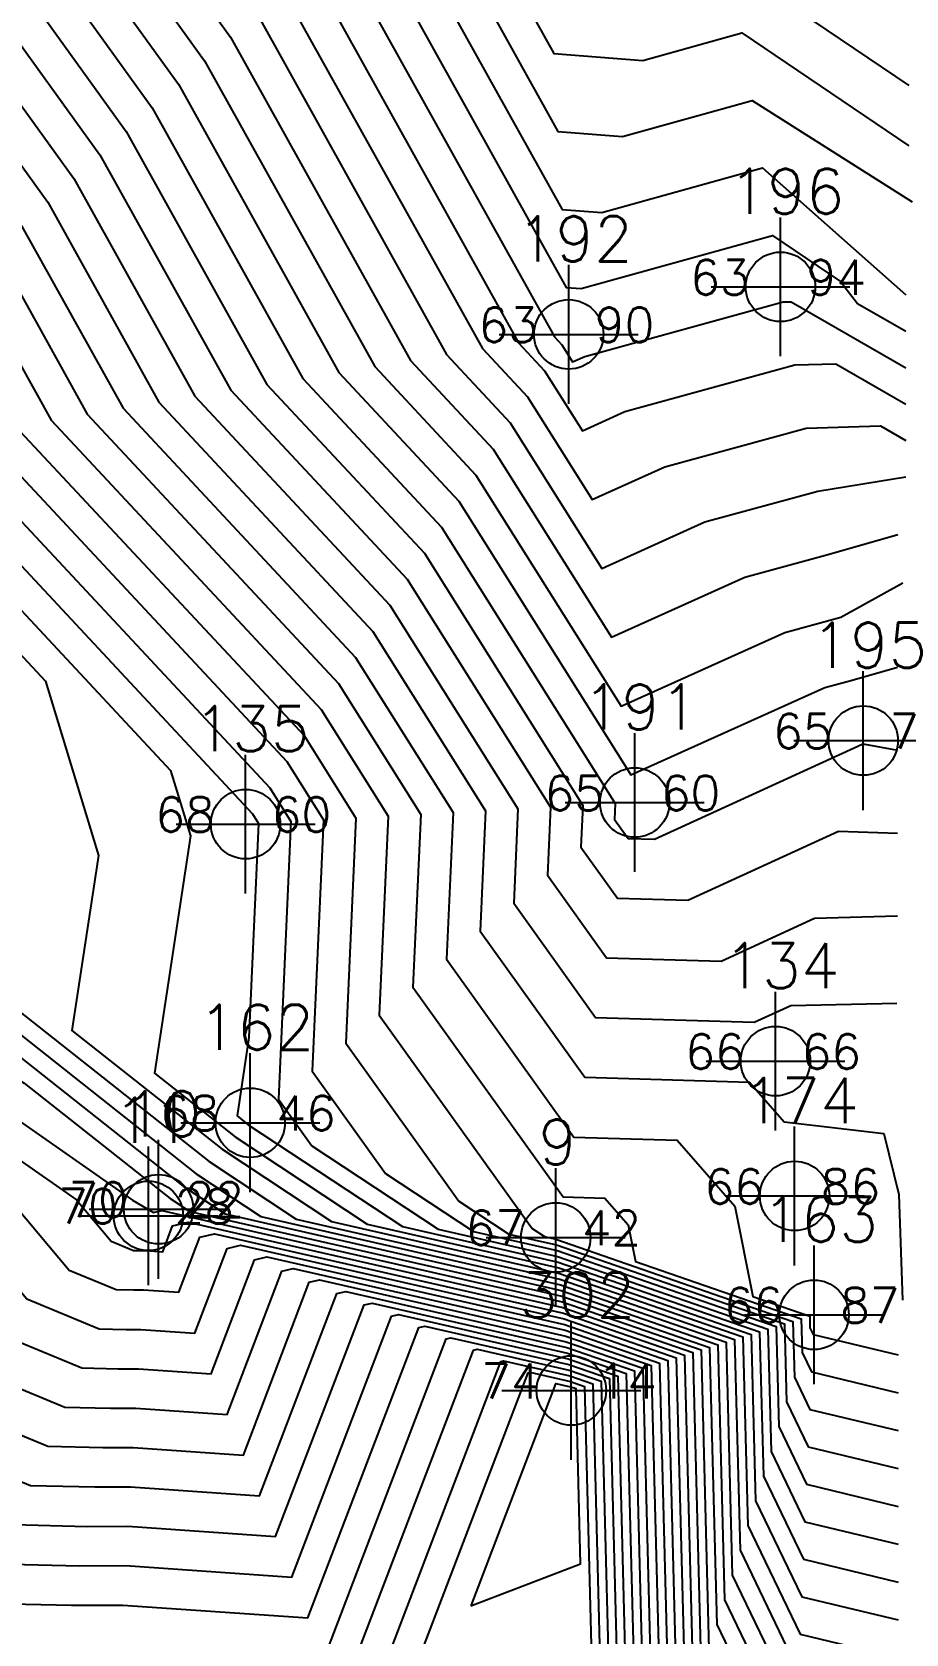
# Model space of a CAD drawing. Header units: millimetres. Extents: x 1412621 to 1412799, y 4931530 to 4931669.
# Drawn here: x 1412650.51 to 1412663.09, y 4931544.66 to 4931567.73 of the extents above; entities that cross this region are included whole.
import ezdxf
from ezdxf.enums import TextEntityAlignment as Align

# ---------------------------------------------------------------- set-up
doc = ezdxf.new("R2010")
doc.units = ezdxf.units.MM
doc.header["$PDMODE"] = 34
doc.header["$PDSIZE"] = 1
for name, color, linetype in [('CIVIL', 50, 'Continuous'), ('CIVIL-DRAW', 80, 'Continuous'), ('CIVIL-NONAME', 130, 'Continuous'), ('CIVIL-TEXT', 240, 'Continuous'), ('CIVIL-Z', 50, 'Continuous'), ('Tcontours0', 7, 'Continuous'), ('Tcontours1', 7, 'Continuous'), ('Tcontours2', 7, 'Continuous'), ('Tcontours3', 7, 'Continuous')]:
    doc.layers.add(name, color=color, linetype=linetype)
doc.styles.add('CIVILCADMAIN', font='TXT.SHX')
doc.styles.get("Standard").update_dxf_attribs({"font": 'arial.ttf'})

# ---------------------------------------------------------------- blocks, each defined once
blk = doc.blocks.new('CIVIL-ZZ')
at = {"layer": 'CIVIL-DRAW'}
blk.add_point((0, 0), dxfattribs=at)
at = {"layer": 'CIVIL-NONAME'}
blk.add_attdef('NAME', text='', height=1.8, dxfattribs=at).set_placement((0, 2.1), align=Align.CENTER)
at = {"layer": 'CIVIL-TEXT', "flags": 8}
blk.add_attdef('TEXT', text='', height=2, dxfattribs=at).set_placement((0.2, -3.3), align=Align.CENTER)
at = {"layer": 'CIVIL-Z'}
blk.add_attdef('Z2', (0.75, -0.225), '', height=1.6, dxfattribs=at)
blk.add_attdef('Z1', text='', height=1.6, dxfattribs=at).set_placement((-0.75, -0.225), align=Align.RIGHT)

msp = doc.modelspace()

# ---------------------------------------------------------------- linework, layer by layer
at = {"layer": 'Tcontours0'}
for points in [[(1412630.014, 4931590.707), (1412630.056, 4931590.45), (1412628.917, 4931588.153), (1412627.815, 4931587.523), (1412628.14, 4931587.413), (1412631.025, 4931587.33), (1412631.285, 4931587.377), (1412631.427, 4931587.241), (1412643.764, 4931582.589), (1412646.564, 4931580.358), (1412649.257, 4931573.631), (1412651.294, 4931570.535), (1412653.367, 4931567.656), (1412655.958, 4931563), (1412657.147, 4931561.726), (1412658.851, 4931559.015), (1412660.771, 4931559.88), (1412661.987, 4931560.213), (1412662.975, 4931560.496)], [(1412634.725, 4931569.463), (1412639.699, 4931565.96), (1412638.939, 4931563.577), (1412639.104, 4931563.399), (1412639.124, 4931563.381), (1412641.119, 4931559.889), (1412641.975, 4931559.092), (1412642.06, 4931558.874), (1412643.708, 4931557.982), (1412645.043, 4931557.346), (1412645.067, 4931557.333), (1412645.055, 4931557.282), (1412646.933, 4931554.56), (1412647.596, 4931554.512), (1412650.043, 4931552.804), (1412650.393, 4931552.596), (1412652.495, 4931550.934), (1412652.779, 4931550.746), (1412658.134, 4931549.526), (1412660.264, 4931548.789), (1412660.367, 4931544.799), (1412661.473, 4931542.498), (1412662.979, 4931542.136)]]:
    msp.add_lwpolyline(points, dxfattribs=at)
at = {"layer": 'Tcontours1', "elevation": 63}
msp.add_lwpolyline([(1412642.628, 4931597.731), (1412642.665, 4931597.497), (1412641.166, 4931594.474), (1412637.473, 4931590.163), (1412638.3, 4931588.363), (1412639.045, 4931587.732), (1412648.991, 4931583.981), (1412651.032, 4931582.354), (1412655.065, 4931572.281), (1412655.717, 4931571.291), (1412656.379, 4931570.371), (1412658.02, 4931567.422), (1412659.304, 4931567.323), (1412660.728, 4931567.718), (1412663.131, 4931566.09)], dxfattribs=at)
at = {"layer": 'Tcontours1'}
for points in [[(1412636.321, 4931594.219), (1412636.36, 4931593.974), (1412634.785, 4931590.797), (1412633.386, 4931589.164), (1412633.699, 4931588.482), (1412634.582, 4931587.733), (1412646.377, 4931583.285), (1412648.798, 4931581.356), (1412652.161, 4931572.956), (1412653.505, 4931570.913), (1412654.873, 4931569.014), (1412658.029, 4931563.343), (1412658.137, 4931563.227), (1412658.292, 4931562.98), (1412658.466, 4931563.059), (1412661.325, 4931563.843), (1412661.439, 4931563.846), (1412663.09, 4931562.897)], [(1412625.011, 4931586.721), (1412628.326, 4931585.706), (1412630.334, 4931585.648), (1412631.675, 4931585.888), (1412632.41, 4931585.189), (1412641.15, 4931581.893), (1412644.329, 4931579.359), (1412646.353, 4931574.306), (1412649.083, 4931570.157), (1412651.861, 4931566.299), (1412653.888, 4931562.657), (1412656.157, 4931560.226), (1412658.439, 4931556.594), (1412658.412, 4931555.99), (1412658.936, 4931555.259), (1412659.951, 4931555.23), (1412662.12, 4931556.222), (1412662.968, 4931556.196)], [(1412625.009, 4931584.167), (1412626.304, 4931584.742), (1412628.511, 4931583.999), (1412629.643, 4931583.967), (1412632.066, 4931584.399), (1412633.393, 4931583.137), (1412638.536, 4931581.197), (1412642.095, 4931578.361), (1412643.448, 4931574.981), (1412646.872, 4931569.778), (1412650.355, 4931564.942), (1412651.818, 4931562.314), (1412655.166, 4931558.725), (1412656.571, 4931556.49), (1412656.476, 4931554.378), (1412658.311, 4931551.817), (1412659.797, 4931551.775), (1412660.629, 4931550.821), (1412660.889, 4931549.521), (1412661.706, 4931549.239), (1412661.71, 4931549.073), (1412661.756, 4931548.977), (1412662.979, 4931548.683)], [(1412624.669, 4931578.785), (1412626.371, 4931577.76), (1412628.214, 4931576.176), (1412629.626, 4931574.941), (1412632.588, 4931574.499), (1412633.218, 4931574.761), (1412637.488, 4931576.475), (1412637.627, 4931576.364), (1412637.64, 4931576.331), (1412642.45, 4931569.022), (1412647.344, 4931562.227), (1412647.677, 4931561.628), (1412650.702, 4931558.385), (1412651.462, 4931555.87), (1412651.081, 4931553.353), (1412653.244, 4931551.642), (1412654.821, 4931550.601), (1412658.101, 4931549.854), (1412660.745, 4931548.939), (1412660.815, 4931546.224), (1412661.567, 4931544.658), (1412662.979, 4931544.318)], [(1412644.661, 4931569.4), (1412648.849, 4931563.584), (1412649.747, 4931561.971), (1412654.176, 4931557.224), (1412654.703, 4931556.386), (1412654.54, 4931552.766), (1412655.595, 4931551.293), (1412656.864, 4931550.456), (1412658.067, 4931550.182), (1412661.225, 4931549.089), (1412661.262, 4931547.648), (1412661.662, 4931546.818), (1412662.979, 4931546.5)], [(1412634.9, 4931565.731), (1412638.068, 4931562.31), (1412638.075, 4931562.304), (1412638.974, 4931560.73), (1412638.959, 4931560.73), (1412640.887, 4931556.429), (1412641.098, 4931556.329), (1412643.581, 4931555.007), (1412642.977, 4931552.442), (1412643.15, 4931551.708), (1412645.074, 4931550.473), (1412645.052, 4931550.271), (1412645.219, 4931549.958), (1412646.301, 4931549.854), (1412648.001, 4931547.828), (1412650.486, 4931546.801), (1412651.412, 4931546.78), (1412651.925, 4931546.781), (1412653.782, 4931546.653), (1412654.894, 4931549.563), (1412655.026, 4931549.594), (1412658.201, 4931548.871), (1412659.303, 4931548.489), (1412659.472, 4931541.95)], [(1412636.92, 4931564.654), (1412638.586, 4931562.855), (1412638.6, 4931562.842), (1412640.331, 4931559.812), (1412640.323, 4931559.812), (1412641.273, 4931557.694), (1412643.07, 4931556.837), (1412644.324, 4931556.17), (1412643.709, 4931553.56), (1412644.207, 4931552.839), (1412647.081, 4931552.634), (1412648.798, 4931551.435), (1412650.433, 4931549.488), (1412651.473, 4931549.058), (1412651.86, 4931549.049), (1412652.075, 4931549.049), (1412652.852, 4931548.996), (1412653.318, 4931550.214), (1412653.511, 4931550.259), (1412658.168, 4931549.199), (1412659.784, 4931548.639), (1412659.92, 4931543.374), (1412661.379, 4931540.338), (1412662.971, 4931539.917)], [(1412654.712, 4931544.31), (1412656.47, 4931548.913), (1412656.54, 4931548.929), (1412658.235, 4931548.543), (1412658.823, 4931548.339), (1412659.025, 4931540.525)], [(1412656.827, 4931545.069), (1412658.407, 4931545.67), (1412658.342, 4931548.19), (1412658.268, 4931548.215), (1412658.055, 4931548.264), (1412658.046, 4931548.262), (1412656.827, 4931545.069)]]:
    msp.add_lwpolyline(points, dxfattribs=at)
at = {"layer": 'Tcontours2'}
for points in [[(1412639.475, 4931595.975), (1412639.513, 4931595.736), (1412637.976, 4931592.635), (1412635.43, 4931589.663), (1412636, 4931588.423), (1412636.814, 4931587.733), (1412647.684, 4931583.633), (1412649.915, 4931581.855), (1412653.613, 4931572.619), (1412654.611, 4931571.102), (1412655.626, 4931569.692), (1412658.14, 4931565.175), (1412658.711, 4931565.131), (1412661.024, 4931565.773), (1412663.09, 4931563.946)], [(1412633.168, 4931592.463), (1412633.208, 4931592.212), (1412631.595, 4931588.958), (1412631.343, 4931588.664), (1412631.399, 4931588.541), (1412632.351, 4931587.734), (1412645.07, 4931582.937), (1412647.681, 4931580.857), (1412650.709, 4931573.294), (1412652.4, 4931570.724), (1412654.12, 4931568.335), (1412656.994, 4931563.171), (1412657.642, 4931562.477), (1412658.571, 4931560.997), (1412659.619, 4931561.469), (1412661.656, 4931562.028), (1412662.725, 4931562.058), (1412663.09, 4931561.848)], [(1412626.861, 4931588.951), (1412626.903, 4931588.688), (1412626.383, 4931587.64), (1412625.88, 4931587.352), (1412628.233, 4931586.56), (1412630.679, 4931586.489), (1412631.48, 4931586.632), (1412631.918, 4931586.215), (1412642.457, 4931582.241), (1412645.446, 4931579.858), (1412647.805, 4931573.969), (1412650.189, 4931570.346), (1412652.614, 4931566.978), (1412654.923, 4931562.828), (1412656.652, 4931560.976), (1412659.13, 4931557.032), (1412661.924, 4931558.29), (1412662.318, 4931558.398), (1412662.968, 4931558.583)], [(1412625.049, 4931585.498), (1412625.355, 4931585.884), (1412628.418, 4931584.853), (1412629.988, 4931584.808), (1412631.871, 4931585.143), (1412632.902, 4931584.163), (1412639.843, 4931581.545), (1412643.212, 4931578.86), (1412644.9, 4931574.643), (1412647.978, 4931569.967), (1412651.108, 4931565.62), (1412652.853, 4931562.486), (1412655.661, 4931559.475), (1412657.505, 4931556.542), (1412657.444, 4931555.184), (1412658.623, 4931553.538), (1412660.907, 4931553.473), (1412661.433, 4931553.714), (1412662.961, 4931553.744)], [(1412624.952, 4931582.144), (1412625.456, 4931581.994), (1412627.252, 4931583.601), (1412628.604, 4931583.146), (1412629.297, 4931583.126), (1412632.261, 4931583.654), (1412633.885, 4931582.111), (1412637.23, 4931580.849), (1412640.978, 4931577.862), (1412641.996, 4931575.318), (1412645.766, 4931569.589), (1412649.602, 4931564.263), (1412650.782, 4931562.143), (1412654.671, 4931557.975), (1412655.637, 4931556.438), (1412655.508, 4931553.572), (1412657.71, 4931550.499), (1412657.885, 4931550.384), (1412658.051, 4931550.346), (1412661.465, 4931549.164), (1412661.486, 4931548.36), (1412661.709, 4931547.897), (1412662.979, 4931547.592)], [(1412624.237, 4931580.178), (1412626.102, 4931579.056), (1412628.122, 4931577.32), (1412628.317, 4931577.15), (1412628.725, 4931577.089), (1412634.605, 4931579.534), (1412635.129, 4931579.744), (1412638.744, 4931576.863), (1412639.092, 4931575.993), (1412643.555, 4931569.211), (1412648.097, 4931562.906), (1412648.712, 4931561.8), (1412653.681, 4931556.474), (1412653.769, 4931556.334), (1412653.63, 4931553.253), (1412653.459, 4931552.122), (1412653.619, 4931551.996), (1412655.842, 4931550.529), (1412658.084, 4931550.018), (1412660.985, 4931549.014), (1412661.039, 4931546.936), (1412661.615, 4931545.738), (1412662.979, 4931545.409)], [(1412625.101, 4931577.391), (1412626.64, 4931576.465), (1412628.306, 4931575.032), (1412630.936, 4931572.732), (1412632.998, 4931572.424), (1412634.719, 4931570.091), (1412634.921, 4931570.061), (1412636.341, 4931569.061), (1412638.99, 4931569.299), (1412641.02, 4931569.086), (1412641.151, 4931569.126), (1412641.344, 4931568.833), (1412646.591, 4931561.548), (1412646.641, 4931561.457), (1412647.103, 4931560.962), (1412648.811, 4931555.303), (1412648.702, 4931554.584), (1412652.87, 4931551.288), (1412653.8, 4931550.674), (1412658.118, 4931549.69), (1412660.504, 4931548.864), (1412660.591, 4931545.511), (1412661.52, 4931543.578), (1412662.979, 4931543.227)], [(1412634.529, 4931568.865), (1412638.543, 4931566.039), (1412637.929, 4931564.116), (1412638.845, 4931563.127), (1412638.862, 4931563.111), (1412641.009, 4931559.353), (1412641.006, 4931559.353), (1412641.466, 4931558.327), (1412644.057, 4931557.092), (1412644.695, 4931556.751), (1412644.382, 4931555.421), (1412645.57, 4931553.7), (1412647.339, 4931553.573), (1412651.149, 4931550.913), (1412651.648, 4931550.318), (1412651.966, 4931550.186), (1412652.084, 4931550.184), (1412652.15, 4931550.184), (1412652.388, 4931550.167), (1412652.53, 4931550.54), (1412652.754, 4931550.592), (1412658.151, 4931549.362), (1412660.024, 4931548.714), (1412660.144, 4931544.087)], [(1412635.91, 4931565.192), (1412638.327, 4931562.582), (1412638.338, 4931562.573), (1412639.653, 4931560.271), (1412639.641, 4931560.271), (1412641.08, 4931557.062), (1412642.084, 4931556.583), (1412643.952, 4931555.588), (1412643.171, 4931552.268), (1412643.209, 4931552.108), (1412643.808, 4931551.723), (1412646.525, 4931551.582), (1412646.783, 4931551.557), (1412649.217, 4931548.658), (1412650.979, 4931547.929), (1412651.636, 4931547.914), (1412652, 4931547.915), (1412653.317, 4931547.824), (1412654.106, 4931549.889), (1412654.269, 4931549.927), (1412658.185, 4931549.035), (1412659.543, 4931548.564), (1412659.696, 4931542.662)], [(1412649.993, 4931545.673), (1412651.188, 4931545.645), (1412651.851, 4931545.646), (1412654.247, 4931545.481), (1412655.682, 4931549.238), (1412655.783, 4931549.261), (1412658.218, 4931548.707), (1412659.063, 4931548.414), (1412659.249, 4931541.237)], [(1412655.177, 4931543.138), (1412657.258, 4931548.587), (1412657.298, 4931548.596), (1412658.251, 4931548.379), (1412658.582, 4931548.265), (1412658.801, 4931539.813)]]:
    msp.add_lwpolyline(points, dxfattribs=at)
at = {"layer": 'Tcontours3'}
for points in [[(1412644.205, 4931598.609), (1412644.242, 4931598.378), (1412642.761, 4931595.393), (1412638.495, 4931590.413), (1412639.45, 4931588.334), (1412640.16, 4931587.732), (1412649.644, 4931584.155), (1412651.59, 4931582.604), (1412655.791, 4931572.113), (1412656.269, 4931571.386), (1412656.756, 4931570.71), (1412657.96, 4931568.546), (1412659.601, 4931568.419), (1412660.58, 4931568.69), (1412663.131, 4931566.962)], [(1412641.051, 4931596.853), (1412641.089, 4931596.616), (1412639.571, 4931593.554), (1412636.451, 4931589.913), (1412637.15, 4931588.393), (1412637.929, 4931587.732), (1412648.337, 4931583.807), (1412650.473, 4931582.105), (1412654.339, 4931572.45), (1412655.164, 4931571.197), (1412656.003, 4931570.032), (1412658.08, 4931566.298), (1412659.008, 4931566.227), (1412660.876, 4931566.745), (1412663.18, 4931565.285)], [(1412637.898, 4931595.097), (1412637.937, 4931594.855), (1412636.381, 4931591.716), (1412634.408, 4931589.413), (1412634.85, 4931588.452), (1412635.698, 4931587.733), (1412647.031, 4931583.459), (1412649.356, 4931581.606), (1412652.887, 4931572.788), (1412654.058, 4931571.008), (1412655.25, 4931569.353), (1412658.2, 4931564.051), (1412658.414, 4931564.035), (1412661.172, 4931564.8), (1412662.151, 4931564.137), (1412662.395, 4931563.821), (1412663.09, 4931563.421)], [(1412634.744, 4931593.341), (1412634.784, 4931593.093), (1412633.19, 4931589.878), (1412632.364, 4931588.914), (1412632.549, 4931588.511), (1412633.467, 4931587.733), (1412645.724, 4931583.111), (1412648.239, 4931581.106), (1412651.435, 4931573.125), (1412652.953, 4931570.819), (1412654.497, 4931568.674), (1412657.511, 4931563.257), (1412657.889, 4931562.852), (1412658.432, 4931561.989), (1412659.043, 4931562.264), (1412661.49, 4931562.936), (1412662.082, 4931562.952), (1412663.09, 4931562.373)], [(1412631.591, 4931591.585), (1412631.632, 4931591.331), (1412630.184, 4931588.41), (1412629.643, 4931588.101), (1412631.171, 4931587.789), (1412631.236, 4931587.734), (1412644.417, 4931582.763), (1412647.122, 4931580.607), (1412649.983, 4931573.462), (1412651.847, 4931570.629), (1412653.744, 4931567.996), (1412656.476, 4931563.086), (1412657.394, 4931562.101), (1412658.711, 4931560.006), (1412660.195, 4931560.675), (1412661.821, 4931561.121), (1412663.09, 4931561.324)], [(1412628.438, 4931589.829), (1412628.479, 4931589.569), (1412627.65, 4931587.896), (1412626.848, 4931587.437), (1412628.186, 4931586.987), (1412630.852, 4931586.91), (1412631.382, 4931587.004), (1412631.673, 4931586.728), (1412643.11, 4931582.415), (1412646.005, 4931580.108), (1412648.531, 4931573.8), (1412650.742, 4931570.44), (1412652.991, 4931567.317), (1412655.441, 4931562.914), (1412656.899, 4931561.351), (1412658.99, 4931558.023), (1412661.348, 4931559.085), (1412662.153, 4931559.306), (1412663.046, 4931559.797)], [(1412625.284, 4931588.073), (1412625.327, 4931587.807), (1412625.116, 4931587.383), (1412624.913, 4931587.266), (1412628.279, 4931586.133), (1412630.507, 4931586.069), (1412631.578, 4931586.26), (1412632.164, 4931585.702), (1412641.803, 4931582.067), (1412644.888, 4931579.609), (1412647.079, 4931574.137), (1412649.636, 4931570.251), (1412652.238, 4931566.638), (1412654.406, 4931562.743), (1412656.404, 4931560.601), (1412658.906, 4931556.619), (1412658.896, 4931556.393), (1412659.092, 4931556.119), (1412659.473, 4931556.108), (1412662.463, 4931557.477), (1412662.499, 4931557.475), (1412662.968, 4931557.389)], [(1412625.026, 4931586.006), (1412628.372, 4931585.28), (1412630.161, 4931585.228), (1412631.773, 4931585.515), (1412632.656, 4931584.676), (1412640.497, 4931581.719), (1412643.771, 4931579.11), (1412645.627, 4931574.475), (1412648.53, 4931570.062), (1412651.485, 4931565.96), (1412653.37, 4931562.571), (1412655.909, 4931559.85), (1412657.972, 4931556.568), (1412657.928, 4931555.587), (1412658.78, 4931554.398), (1412660.429, 4931554.351), (1412661.776, 4931554.968), (1412662.968, 4931555.002)], [(1412625.037, 4931584.825), (1412625.83, 4931585.313), (1412628.465, 4931584.426), (1412629.815, 4931584.387), (1412631.968, 4931584.771), (1412633.147, 4931583.65), (1412639.19, 4931581.371), (1412642.654, 4931578.61), (1412644.174, 4931574.812), (1412647.425, 4931569.873), (1412650.732, 4931565.281), (1412652.335, 4931562.4), (1412655.414, 4931559.1), (1412657.038, 4931556.516), (1412656.96, 4931554.781), (1412658.467, 4931552.678), (1412660.838, 4931552.61), (1412661.337, 4931552.038), (1412662.775, 4931551.868), (1412662.988, 4931550.99), (1412663.041, 4931549.467)], [(1412624.975, 4931582.765), (1412625.266, 4931582.819), (1412626.778, 4931584.171), (1412628.558, 4931583.572), (1412629.47, 4931583.546), (1412632.164, 4931584.027), (1412633.639, 4931582.624), (1412637.883, 4931581.023), (1412641.537, 4931578.111), (1412642.722, 4931575.15), (1412646.319, 4931569.684), (1412649.979, 4931564.602), (1412651.3, 4931562.228), (1412654.919, 4931558.35), (1412656.104, 4931556.464), (1412655.992, 4931553.975), (1412658.154, 4931550.957), (1412658.756, 4931550.94), (1412659.093, 4931550.554), (1412659.198, 4931550.028), (1412661.585, 4931549.201), (1412661.598, 4931548.717), (1412661.732, 4931548.437), (1412662.979, 4931548.137)], [(1412624.9, 4931581.48), (1412625.287, 4931581.247), (1412625.646, 4931581.169), (1412627.727, 4931583.03), (1412628.651, 4931582.719), (1412629.124, 4931582.705), (1412632.359, 4931583.282), (1412634.13, 4931581.598), (1412636.576, 4931580.675), (1412640.419, 4931577.612), (1412641.27, 4931575.487), (1412645.214, 4931569.495), (1412649.226, 4931563.924), (1412650.265, 4931562.057), (1412654.424, 4931557.6), (1412655.17, 4931556.412), (1412655.024, 4931553.169), (1412656.652, 4931550.896), (1412657.374, 4931550.42), (1412658.059, 4931550.264), (1412661.345, 4931549.126), (1412661.374, 4931548.004), (1412661.685, 4931547.357), (1412662.979, 4931547.046)], [(1412624.453, 4931579.481), (1412626.237, 4931578.408), (1412628.168, 4931576.748), (1412628.971, 4931576.045), (1412630.657, 4931575.794), (1412633.912, 4931577.147), (1412636.308, 4931578.11), (1412638.185, 4931576.614), (1412638.366, 4931576.162), (1412643.003, 4931569.116), (1412647.72, 4931562.566), (1412648.194, 4931561.714), (1412652.502, 4931557.097), (1412652.787, 4931556.154), (1412652.27, 4931552.738), (1412653.432, 4931551.819), (1412655.332, 4931550.565), (1412658.093, 4931549.936), (1412660.865, 4931548.976), (1412660.927, 4931546.58), (1412661.591, 4931545.198), (1412662.979, 4931544.864)], [(1412624.885, 4931578.088), (1412626.505, 4931577.112), (1412628.26, 4931575.604), (1412630.281, 4931573.836), (1412633.029, 4931573.426), (1412634.118, 4931571.949), (1412635.389, 4931571.935), (1412637.49, 4931572.206), (1412638.003, 4931572.497), (1412639.292, 4931572.885), (1412641.897, 4931568.927), (1412646.967, 4931561.888), (1412647.159, 4931561.543), (1412648.903, 4931559.674), (1412650.136, 4931555.587), (1412649.891, 4931553.968), (1412653.057, 4931551.465), (1412654.311, 4931550.637), (1412658.109, 4931549.772), (1412660.624, 4931548.901), (1412660.703, 4931545.867), (1412661.544, 4931544.118), (1412662.979, 4931543.772)], [(1412634.823, 4931569.762), (1412639.794, 4931566.262), (1412640.077, 4931566.287), (1412640.334, 4931566.26), (1412641.194, 4931565.216), (1412642.576, 4931562.5), (1412644.707, 4931560.515), (1412645.307, 4931558.985), (1412646.089, 4931557.233), (1412647.274, 4931555.483), (1412647.615, 4931554.99), (1412647.725, 4931554.982), (1412648.133, 4931554.697), (1412648.191, 4931554.663), (1412652.682, 4931551.111), (1412653.29, 4931550.71), (1412658.126, 4931549.608), (1412660.384, 4931548.826), (1412660.479, 4931545.155), (1412661.497, 4931543.038), (1412662.979, 4931542.681)], [(1412644.108, 4931569.305), (1412648.473, 4931563.245), (1412649.229, 4931561.885), (1412653.929, 4931556.849), (1412654.236, 4931556.36), (1412654.056, 4931552.363), (1412654.537, 4931551.69), (1412656.353, 4931550.492), (1412658.076, 4931550.1), (1412661.105, 4931549.051), (1412661.15, 4931547.292), (1412661.638, 4931546.278), (1412662.979, 4931545.955)], [(1412634.627, 4931569.164), (1412639.121, 4931566), (1412638.434, 4931563.847), (1412638.975, 4931563.263), (1412638.993, 4931563.246), (1412641.349, 4931559.123), (1412641.347, 4931559.123), (1412641.562, 4931558.643), (1412644.55, 4931557.219), (1412644.881, 4931557.042), (1412644.719, 4931556.351), (1412646.251, 4931554.13), (1412647.468, 4931554.043), (1412651.954, 4931550.91), (1412652.256, 4931550.73), (1412652.375, 4931550.758), (1412658.143, 4931549.444), (1412660.144, 4931548.752), (1412660.255, 4931544.443), (1412661.45, 4931541.958), (1412662.979, 4931541.59)], [(1412634.431, 4931568.567), (1412637.965, 4931566.078), (1412637.424, 4931564.385), (1412638.716, 4931562.991), (1412638.731, 4931562.977), (1412640.67, 4931559.582), (1412640.665, 4931559.582), (1412641.369, 4931558.01), (1412643.563, 4931556.964), (1412644.51, 4931556.461), (1412644.046, 4931554.49), (1412644.888, 4931553.269), (1412647.21, 4931553.104), (1412649.973, 4931551.174), (1412651.04, 4931549.903), (1412651.719, 4931549.622), (1412651.972, 4931549.616), (1412652.113, 4931549.617), (1412652.62, 4931549.582), (1412652.924, 4931550.377), (1412653.133, 4931550.425), (1412658.159, 4931549.28), (1412659.904, 4931548.677), (1412660.032, 4931543.73)], [(1412635.405, 4931565.462), (1412638.198, 4931562.446), (1412638.207, 4931562.438), (1412639.313, 4931560.501), (1412639.3, 4931560.5), (1412640.984, 4931556.745), (1412641.591, 4931556.456), (1412643.766, 4931555.298), (1412643.074, 4931552.355), (1412643.179, 4931551.908), (1412644.849, 4931550.836), (1412645.569, 4931550.799), (1412646.542, 4931550.706), (1412648.609, 4931548.243), (1412650.733, 4931547.365), (1412651.524, 4931547.347), (1412651.963, 4931547.348), (1412653.55, 4931547.239), (1412654.5, 4931549.726), (1412654.647, 4931549.76), (1412658.193, 4931548.953), (1412659.423, 4931548.527), (1412659.584, 4931542.306)], [(1412636.415, 4931564.923), (1412638.457, 4931562.718), (1412638.469, 4931562.708), (1412639.992, 4931560.041), (1412639.982, 4931560.041), (1412641.177, 4931557.378), (1412642.577, 4931556.71), (1412644.138, 4931555.879), (1412643.373, 4931552.629), (1412643.525, 4931552.409), (1412646.952, 4931552.165), (1412647.622, 4931551.697), (1412649.825, 4931549.073), (1412651.226, 4931548.494), (1412651.748, 4931548.482), (1412652.038, 4931548.482), (1412653.085, 4931548.41), (1412653.712, 4931550.052), (1412653.89, 4931550.093), (1412658.176, 4931549.117), (1412659.664, 4931548.602), (1412659.808, 4931543.018), (1412661.356, 4931539.798), (1412662.962, 4931539.039)], [(1412650.239, 4931546.237), (1412651.3, 4931546.212), (1412651.888, 4931546.213), (1412654.015, 4931546.067), (1412655.288, 4931549.401), (1412655.404, 4931549.428), (1412658.21, 4931548.789), (1412659.183, 4931548.452), (1412659.36, 4931541.593)], [(1412649.746, 4931545.108), (1412651.076, 4931545.078), (1412651.813, 4931545.079), (1412654.48, 4931544.895), (1412656.076, 4931549.075), (1412656.162, 4931549.095), (1412658.226, 4931548.625), (1412658.943, 4931548.377), (1412659.137, 4931540.881)], [(1412654.945, 4931543.724), (1412656.864, 4931548.75), (1412656.919, 4931548.763), (1412658.243, 4931548.461), (1412658.703, 4931548.302), (1412658.913, 4931540.169)], [(1412655.409, 4931542.552), (1412657.652, 4931548.424), (1412657.676, 4931548.43), (1412658.26, 4931548.297), (1412658.462, 4931548.227), (1412658.641, 4931541.334)]]:
    msp.add_lwpolyline(points, dxfattribs=at)

# ---------------------------------------------------------------- block references
at = {"layer": 'CIVIL'}
ref = msp.add_blockref('CIVIL-ZZ', (1412661.285, 4931564.061, 63.94), dxfattribs=dict(at, xscale=0.5, yscale=0.5))
ref.add_attrib('Z2', '94', (1412661.66, 4931563.948, 63.94), dxfattribs={"layer": 'CIVIL-Z', "height": 0.5, "style": 'CIVILCADMAIN'})
ref.add_attrib('Z1', '63', (1412659.985, 4931563.948, 63.94), dxfattribs={"layer": 'CIVIL-Z', "height": 0.5, "style": 'CIVILCADMAIN'})
ref.add_attrib('NAME', '196', (1412660.535, 4931565.111, 63.94), dxfattribs={"layer": 'CIVIL-NONAME', "height": 0.65, "style": 'CIVILCADMAIN'})
ref = msp.add_blockref('CIVIL-ZZ', (1412658.236, 4931563.377, 63.9), dxfattribs=dict(at, xscale=0.5, yscale=0.5))
ref.add_attrib('Z2', '90', (1412658.611, 4931563.264, 63.9), dxfattribs={"layer": 'CIVIL-Z', "height": 0.5, "style": 'CIVILCADMAIN'})
ref.add_attrib('Z1', '63', (1412656.936, 4931563.264, 63.9), dxfattribs={"layer": 'CIVIL-Z', "height": 0.5, "style": 'CIVILCADMAIN'})
ref.add_attrib('NAME', '192', (1412657.486, 4931564.427, 63.9), dxfattribs={"layer": 'CIVIL-NONAME', "height": 0.65, "style": 'CIVILCADMAIN'})
ref = msp.add_blockref('CIVIL-ZZ', (1412662.477, 4931557.527, 65.74), dxfattribs=dict(at, xscale=0.5, yscale=0.5))
ref.add_attrib('Z2', '74', (1412662.852, 4931557.414, 65.74), dxfattribs={"layer": 'CIVIL-Z', "height": 0.5, "style": 'CIVILCADMAIN'})
ref.add_attrib('Z1', '65', (1412661.177, 4931557.414, 65.74), dxfattribs={"layer": 'CIVIL-Z', "height": 0.5, "style": 'CIVILCADMAIN'})
ref.add_attrib('NAME', '195', (1412661.727, 4931558.577, 65.74), dxfattribs={"layer": 'CIVIL-NONAME', "height": 0.65, "style": 'CIVILCADMAIN'})
ref = msp.add_blockref('CIVIL-ZZ', (1412659.186, 4931556.635, 65.6), dxfattribs=dict(at, xscale=0.5, yscale=0.5))
ref.add_attrib('Z2', '60', (1412659.561, 4931556.522, 65.6), dxfattribs={"layer": 'CIVIL-Z', "height": 0.5, "style": 'CIVILCADMAIN'})
ref.add_attrib('Z1', '65', (1412657.886, 4931556.522, 65.6), dxfattribs={"layer": 'CIVIL-Z', "height": 0.5, "style": 'CIVILCADMAIN'})
ref.add_attrib('NAME', '191', (1412658.436, 4931557.685, 65.6), dxfattribs={"layer": 'CIVIL-NONAME', "height": 0.65, "style": 'CIVILCADMAIN'})
ref = msp.add_blockref('CIVIL-ZZ', (1412653.582, 4931556.324, 68.6), dxfattribs=dict(at, xscale=0.5, yscale=0.5))
ref.add_attrib('Z2', '60', (1412653.957, 4931556.212, 68.6), dxfattribs={"layer": 'CIVIL-Z', "height": 0.5, "style": 'CIVILCADMAIN'})
ref.add_attrib('Z1', '68', (1412652.282, 4931556.212, 68.6), dxfattribs={"layer": 'CIVIL-Z', "height": 0.5, "style": 'CIVILCADMAIN'})
ref.add_attrib('NAME', '135', (1412652.832, 4931557.374, 68.6), dxfattribs={"layer": 'CIVIL-NONAME', "height": 0.65, "style": 'CIVILCADMAIN'})
ref = msp.add_blockref('CIVIL-ZZ', (1412661.213, 4931552.911, 66.66), dxfattribs=dict(at, xscale=0.5, yscale=0.5))
ref.add_attrib('Z2', '66', (1412661.588, 4931552.798, 66.66), dxfattribs={"layer": 'CIVIL-Z', "height": 0.5, "style": 'CIVILCADMAIN'})
ref.add_attrib('Z1', '66', (1412659.913, 4931552.798, 66.66), dxfattribs={"layer": 'CIVIL-Z', "height": 0.5, "style": 'CIVILCADMAIN'})
ref.add_attrib('NAME', '134', (1412660.463, 4931553.961, 66.66), dxfattribs={"layer": 'CIVIL-NONAME', "height": 0.65, "style": 'CIVILCADMAIN'})
ref = msp.add_blockref('CIVIL-ZZ', (1412653.649, 4931552.024, 68.46), dxfattribs=dict(at, xscale=0.5, yscale=0.5))
ref.add_attrib('Z2', '46', (1412654.024, 4931551.912, 68.46), dxfattribs={"layer": 'CIVIL-Z', "height": 0.5, "style": 'CIVILCADMAIN'})
ref.add_attrib('Z1', '68', (1412652.349, 4931551.912, 68.46), dxfattribs={"layer": 'CIVIL-Z', "height": 0.5, "style": 'CIVILCADMAIN'})
ref.add_attrib('NAME', '162', (1412652.899, 4931553.074, 68.46), dxfattribs={"layer": 'CIVIL-NONAME', "height": 0.65, "style": 'CIVILCADMAIN'})
ref = msp.add_blockref('CIVIL-ZZ', (1412661.489, 4931550.97, 66.86), dxfattribs=dict(at, xscale=0.5, yscale=0.5))
ref.add_attrib('Z2', '86', (1412661.864, 4931550.857, 66.86), dxfattribs={"layer": 'CIVIL-Z', "height": 0.5, "style": 'CIVILCADMAIN'})
ref.add_attrib('Z1', '66', (1412660.189, 4931550.857, 66.86), dxfattribs={"layer": 'CIVIL-Z', "height": 0.5, "style": 'CIVILCADMAIN'})
ref.add_attrib('NAME', '174', (1412660.739, 4931552.02, 66.86), dxfattribs={"layer": 'CIVIL-NONAME', "height": 0.65, "style": 'CIVILCADMAIN'})
ref = msp.add_blockref('CIVIL-ZZ', (1412652.33, 4931550.778, 70.22), dxfattribs=dict(at, xscale=0.5, yscale=0.5))
ref.add_attrib('Z2', '22', (1412652.705, 4931550.666, 70.22), dxfattribs={"layer": 'CIVIL-Z', "height": 0.5, "style": 'CIVILCADMAIN'})
ref.add_attrib('Z1', '70', (1412651.03, 4931550.666, 70.22), dxfattribs={"layer": 'CIVIL-Z', "height": 0.5, "style": 'CIVILCADMAIN'})
ref.add_attrib('NAME', '10', (1412651.83, 4931551.828, 70.22), dxfattribs={"layer": 'CIVIL-NONAME', "height": 0.65, "style": 'CIVILCADMAIN'})
ref = msp.add_blockref('CIVIL-ZZ', (1412652.183, 4931550.683, 70.28), dxfattribs=dict(at, xscale=0.5, yscale=0.5))
ref.add_attrib('Z2', '28', (1412652.558, 4931550.571, 70.28), dxfattribs={"layer": 'CIVIL-Z', "height": 0.5, "style": 'CIVILCADMAIN'})
ref.add_attrib('Z1', '70', (1412650.883, 4931550.571, 70.28), dxfattribs={"layer": 'CIVIL-Z', "height": 0.5, "style": 'CIVILCADMAIN'})
ref.add_attrib('NAME', '11', (1412651.683, 4931551.733, 70.28), dxfattribs={"layer": 'CIVIL-NONAME', "height": 0.65, "style": 'CIVILCADMAIN'})
ref = msp.add_blockref('CIVIL-ZZ', (1412658.048, 4931550.372, 67.42), dxfattribs=dict(at, xscale=0.5, yscale=0.5))
ref.add_attrib('Z2', '42', (1412658.423, 4931550.259, 67.42), dxfattribs={"layer": 'CIVIL-Z', "height": 0.5, "style": 'CIVILCADMAIN'})
ref.add_attrib('Z1', '67', (1412656.748, 4931550.259, 67.42), dxfattribs={"layer": 'CIVIL-Z', "height": 0.5, "style": 'CIVILCADMAIN'})
ref.add_attrib('NAME', '9', (1412657.798, 4931551.422, 67.42), dxfattribs={"layer": 'CIVIL-NONAME', "height": 0.65, "style": 'CIVILCADMAIN'})
ref = msp.add_blockref('CIVIL-ZZ', (1412661.768, 4931549.258, 66.87), dxfattribs=dict(at, xscale=0.5, yscale=0.5))
ref.add_attrib('Z2', '87', (1412662.143, 4931549.145, 66.87), dxfattribs={"layer": 'CIVIL-Z', "height": 0.5, "style": 'CIVILCADMAIN'})
ref.add_attrib('Z1', '66', (1412660.468, 4931549.145, 66.87), dxfattribs={"layer": 'CIVIL-Z', "height": 0.5, "style": 'CIVILCADMAIN'})
ref.add_attrib('NAME', '163', (1412661.018, 4931550.308, 66.87), dxfattribs={"layer": 'CIVIL-NONAME', "height": 0.65, "style": 'CIVILCADMAIN'})
ref = msp.add_blockref('CIVIL-ZZ', (1412658.273, 4931548.168, 74.144), dxfattribs=dict(at, xscale=0.5, yscale=0.5))
ref.add_attrib('Z2', '14', (1412658.648, 4931548.055, 74.144), dxfattribs={"layer": 'CIVIL-Z', "height": 0.5, "style": 'CIVILCADMAIN'})
ref.add_attrib('Z1', '74', (1412656.973, 4931548.055, 74.144), dxfattribs={"layer": 'CIVIL-Z', "height": 0.5, "style": 'CIVILCADMAIN'})
ref.add_attrib('NAME', '302', (1412657.523, 4931549.218, 74.144), dxfattribs={"layer": 'CIVIL-NONAME', "height": 0.65, "style": 'CIVILCADMAIN'})

doc.saveas('drawing.dxf')
